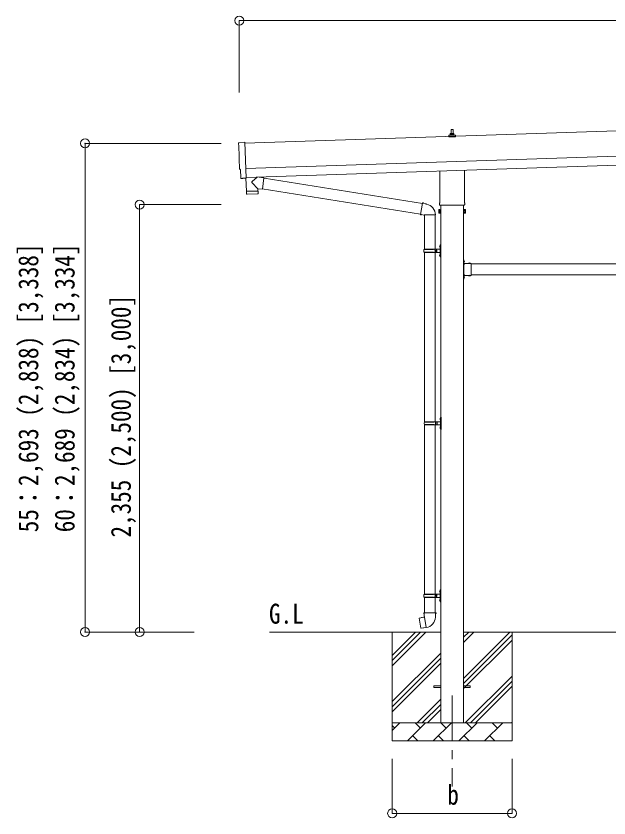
# Model space of a CAD drawing. Units: millimetres, scale not verified. Extents: x -14053 to 14053, y -9700 to 9700.
# Drawn here: x 818 to 4084, y -183 to 4235 of the extents above; entities that cross this region are included whole.
import ezdxf
from ezdxf.enums import TextEntityAlignment as Align

# ---------------------------------------------------------------- set-up
doc = ezdxf.new("R2010")
doc.units = ezdxf.units.MM
doc.header["$LTSCALE"] = 50
doc.header["$PDMODE"] = 32
doc.header["$PDSIZE"] = 50
doc.linetypes.add('CHAIN1', pattern=[8, 5, -1, 1, -1])
doc.linetypes.add('USER8', pattern=[4, 3, -1])
for name, color, linetype, lineweight in [('0-2_建具', 4, 'Continuous', 9), ('0-3_階段', 7, 'CHAIN1', 9), ('0-4_設備', 7, 'Continuous', 9), ('0-7_ハッチ', 7, 'Continuous', 9), ('0-8_外構', 6, 'Continuous', 9), ('0-9_敷地', 7, 'Continuous', 9)]:
    doc.layers.add(name, color=color, linetype=linetype, lineweight=lineweight)
doc.styles.add('ＭＳ ゴシック', font='')
doc.styles.get('ＭＳ ゴシック').set_extended_font_data('MS Gothic')

msp = doc.modelspace()

# ---------------------------------------------------------------- linework, layer by layer
at = {"layer": '0-2_建具'}
for p, q in [((7461.42, 3714.15), (2078.41, 3534.71)), ((3202.57, 3578.51), (3209.29, 3580.14)), ((3209.67, 3580.33), (3230.44, 3580.33)), ((3210.05, 3581.11), (3210.05, 3585.33)), ((3211.05, 3585.33), (3229.05, 3585.33)), ((3214.05, 3585.33), (3214.78, 3608.85)), ((3215.78, 3609.83), (3224.33, 3609.83)), ((3225.33, 3608.85), (3226.05, 3585.33)), ((3230.05, 3581.11), (3230.05, 3585.33)), ((3237.54, 3578.51), (3230.82, 3580.14)), ((2083.07, 3394.79), (7466.08, 3574.22)), ((3201.8, 3569.83), (3201.8, 3577.54)), ((3238.3, 3569.83), (3201.8, 3569.83)), ((3202.19, 3578.33), (3237.92, 3578.33)), ((3238.3, 3569.83), (3238.3, 3577.54)), ((2084.74, 3344.82), (7467.75, 3524.25)), ((3151.75, 3205.84), (3151.75, 3380.38)), ((3288.35, 3384.94), (3288.35, 3205.84)), ((2065.24, 3340.4), (2058.31, 3340.53)), ((2084.83, 3342.05), (2084.86, 3341.05)), ((3150.05, 3197.06), (3150.05, 3202.56)), ((3287.99, 3193.56), (3152.12, 3193.56)), ((3157.55, 3193.56), (3157.55, 341.06)), ((3282.55, 341.06), (3282.55, 3193.56)), ((3290.05, 3202.56), (3290.05, 3197.06)), ((3146.05, 3167.56), (3146.81, 3168.88)), ((3146.05, 3167.56), (3146.05, 3150.56)), ((3146.05, 3150.56), (3146.81, 3149.25)), ((3153.05, 3163.97), (3146.81, 3163.97)), ((3153.05, 3154.16), (3146.81, 3154.16)), ((3153.05, 3149.25), (3146.81, 3149.25)), ((3155.55, 3149.86), (3153.05, 3149.86)), ((3284.55, 3149.86), (3287.05, 3149.86)), ((3287.05, 3163.97), (3293.29, 3163.97)), ((3287.05, 3154.16), (3293.29, 3154.16)), ((3287.05, 3149.25), (3293.29, 3149.25)), ((3294.05, 3167.56), (3293.29, 3168.88)), ((3294.05, 3150.56), (3293.29, 3149.25)), ((3294.05, 3167.56), (3294.05, 3150.56)), ((3284.55, 2892.06), (3282.55, 2892.06)), ((3282.55, 2892.06), (3282.55, 2872.06)), ((3282.55, 2885.06), (3284.55, 2885.06)), ((3282.55, 2879.06), (3284.55, 2879.06)), ((3284.55, 2892.06), (3284.55, 2872.06)), ((3285.06, 2887.96), (3284.55, 2887.96)), ((3284.55, 2887.96), (3284.55, 2876.16)), ((3324.55, 2872.06), (3284.55, 2872.06)), ((3321.45, 2872.06), (3309.65, 2872.06)), ((3321.45, 2872.57), (3321.45, 2872.06)), ((3324.55, 2872.06), (3324.55, 2806.06)), ((3284.55, 2868.06), (3284.55, 2810.06)), ((3324.55, 2869.06), (6215.55, 2869.06)), ((3282.55, 2806.06), (3282.55, 2786.06)), ((3282.55, 2799.06), (3284.55, 2799.06)), ((3282.55, 2793.06), (3284.55, 2793.06)), ((3284.55, 2786.06), (3282.55, 2786.06)), ((3288.55, 2809.06), (3283.05, 2809.06)), ((3284.55, 2808.06), (3288.55, 2808.06)), ((3284.55, 2806.06), (3284.55, 2786.06)), ((3324.55, 2806.06), (3284.55, 2806.06)), ((3285.06, 2801.96), (3284.55, 2801.96)), ((3284.55, 2801.96), (3284.55, 2790.16)), ((3321.45, 2806.06), (3309.65, 2806.06)), ((3321.45, 2805.56), (3321.45, 2806.06)), ((3324.55, 2809.06), (6215.55, 2809.06)), ((3120.05, 545.56), (3157.55, 545.56)), ((3120.05, 536.56), (3120.05, 545.56)), ((3120.05, 536.56), (3157.55, 536.56)), ((3282.55, 545.56), (3320.05, 545.56)), ((3282.55, 536.56), (3320.05, 536.56)), ((3320.05, 536.56), (3320.05, 545.56))]:
    msp.add_line(p, q, dxfattribs=at)
for points in [[(2046.74, 3537.09), (2078.24, 3539.8), (2084.83, 3342.05)], [(2055.38, 3343.42), (2053.81, 3390.43), (2053.21, 3390.41)], [(2065.98, 3340.69), (2066.62, 3341.35), (2084.86, 3341.05)], [(3153.05, 3149.25), (3153.05, 3168.88), (3146.81, 3168.88)], [(3153.05, 3149.86), (3153.05, 3168.26), (3155.55, 3168.26)], [(3287.05, 3149.86), (3287.05, 3168.26), (3284.55, 3168.26)], [(3287.05, 3149.25), (3287.05, 3168.88), (3293.29, 3168.88)], [(3285.06, 2887.96), (3285.06, 2876.16), (3284.55, 2876.16)], [(3321.45, 2872.57), (3309.65, 2872.57), (3309.65, 2872.06)], [(3288.55, 2869.06), (3283.05, 2869.06), (3283.05, 2809.06)], [(3284.55, 2868.06), (3288.55, 2868.06), (3288.55, 2870.06), (3284.55, 2870.06)], [(3284.55, 2810.06), (3288.55, 2810.06), (3288.55, 2808.06)], [(3285.06, 2801.96), (3285.06, 2790.16), (3284.55, 2790.16)], [(3321.45, 2805.56), (3309.65, 2805.56), (3309.65, 2806.06)]]:
    msp.add_lwpolyline(points, dxfattribs=at)
for points in [[(3155.55, 3148.56), (3155.55, 3169.56), (3157.55, 3169.56), (3157.55, 3148.56)], [(3284.55, 3148.56), (3284.55, 3169.56), (3282.55, 3169.56), (3282.55, 3148.56)]]:
    msp.add_lwpolyline(points, close=True, dxfattribs=at)
at = {"layer": '0-2_建具', "linetype": 'USER8'}
for points in [[(3287.16, 2884.56), (3284.39, 2883.21), (3283.78, 2882.06)], [(3287.16, 2879.56), (3284.39, 2880.92), (3283.78, 2882.06)], [(3313.05, 2874.68), (3314.41, 2871.9), (3315.55, 2871.29)], [(3318.05, 2874.68), (3316.7, 2871.9), (3315.55, 2871.29)], [(3287.16, 2798.56), (3284.39, 2797.21), (3283.78, 2796.06)], [(3287.16, 2793.56), (3284.39, 2794.92), (3283.78, 2796.06)], [(3313.05, 2803.45), (3314.41, 2806.23), (3315.55, 2806.84)], [(3318.05, 2803.45), (3316.7, 2806.23), (3315.55, 2806.84)]]:
    msp.add_lwpolyline(points, dxfattribs=at)
at = {"layer": '0-2_建具'}
for centre, radius, start, end in [((3209.05, 3581.11), 1, 283.62699, 0), ((3214.14, 3584.69), 4.13, 90, 171.17633), ((3211.05, 3584.33), 1, 90, 180), ((3215.78, 3608.83), 1, 90, 178.60509), ((3223.39, 3585.33), 4.83, 133.60282, 180), ((3216.72, 3585.33), 4.83, 0, 46.39718), ((3224.33, 3608.83), 1, 1.39491, 90), ((3225.97, 3584.69), 4.13, 8.82367, 90), ((3229.05, 3584.33), 1, 0, 90), ((3231.05, 3581.11), 1, 180, 256.37301), ((3202.8, 3577.54), 1, 103.62699, 180), ((3237.3, 3577.54), 1, 0, 76.37301), ((3154.05, 3202.56), 4, 125.09963, 180), ((3154.05, 3197.06), 4, 180, 194.47751), ((3154.05, 3197.06), 4, 194.47751, 241.04498), ((3286.05, 3197.06), 4, 298.95502, 345.52249), ((3286.05, 3202.56), 4, 0, 54.90037), ((3286.05, 3197.06), 4, 345.52249, 0), ((3162.29, 3159.06), 16.24, 162.41205, 197.58795), ((3150.4, 3166.43), 4.34, 145.61575, 214.38425), ((3150.4, 3151.7), 4.34, 145.61575, 214.38425), ((3277.81, 3159.06), 16.24, 342.41205, 17.58795), ((3289.71, 3166.43), 4.34, 325.61575, 34.38425), ((3289.71, 3151.7), 4.34, 325.61575, 34.38425), ((3284.55, 2872.06), 2, 180, 270), ((3279.32, 2882.06), 8.23, 314.2189, 45.7811), ((3315.55, 2866.83), 8.23, 44.2189, 135.7811), ((3284.55, 2806.06), 2, 90, 180), ((3279.32, 2796.06), 8.23, 314.2189, 45.7811), ((3315.55, 2811.3), 8.23, 224.2189, 315.7811)]:
    msp.add_arc(centre, radius, start, end, dxfattribs=at)
for centre, major_axis, ratio, start_param, end_param in [((2047, 3534.1), (-3, -0.1), 0.99863, 4.7647489, 6.2979817), ((-2713.87, 3304.94), (4760.73, 158.69), 0.99863, 6.2686928, 6.2979817), ((2053.06, 3394.8), (-4.4, -0.15), 0.99863, 6.2686928, 7.8539816), ((2058.38, 3343.53), (-2.11, -2.14), 0.9974, 5.5252311, 7.0411395), ((2065.26, 3341.4), (-0.704, -0.714), 0.9974, 0.7579542, 1.5707963)]:
    msp.add_ellipse(centre, major_axis=major_axis, ratio=ratio, start_param=start_param, end_param=end_param, dxfattribs=at)
at = {"layer": '0-3_階段'}
msp.add_line((3220.05, 491.06), (3220.05, -8.94), dxfattribs=at)
at = {"layer": '0-4_設備'}
for p, q in [((3157.55, 841.06), (2213.39, 841.06)), ((2890.05, 841.06), (2890.05, 241.06)), ((2890.05, 656.01), (3075.1, 841.06)), ((2890.05, 684.3), (3046.82, 841.06)), ((2890.05, 712.58), (3018.53, 841.06)), ((6257.55, 841.06), (3282.55, 841.06)), ((3282.55, 585.97), (3537.65, 841.06)), ((3282.55, 783.96), (3339.66, 841.06)), ((3282.55, 812.24), (3311.38, 841.06)), ((3550.05, 841.06), (3550.05, 241.06)), ((3282.55, 557.68), (3550.05, 825.18)), ((3282.55, 529.4), (3550.05, 796.9)), ((2890.05, 458.02), (3157.55, 725.52)), ((2890.05, 429.74), (3157.55, 697.24)), ((2890.05, 401.46), (3157.55, 668.96)), ((3292.21, 341.06), (3550.05, 598.91)), ((3320.49, 341.06), (3550.05, 570.62)), ((3348.78, 341.06), (3550.05, 542.34)), ((3027.65, 341.06), (3157.55, 470.97)), ((3055.94, 341.06), (3157.55, 442.68)), ((3084.22, 341.06), (3157.55, 414.4)), ((2890.05, 341.06), (3550.05, 341.06)), ((2890.05, 298.17), (2932.95, 341.06)), ((2904.39, 312.51), (2890.05, 326.85)), ((2974.37, 241.06), (3074.37, 341.06)), ((3045.81, 312.51), (3017.26, 341.06)), ((3115.79, 241.06), (3215.79, 341.06)), ((3187.24, 312.51), (3158.68, 341.06)), ((3257.21, 241.06), (3357.21, 341.06)), ((3328.66, 312.51), (3300.1, 341.06)), ((3398.63, 241.06), (3498.63, 341.06)), ((3470.08, 312.51), (3441.52, 341.06)), ((3546.77, 341.06), (3550.05, 344.35)), ((3002.92, 269.62), (3031.47, 241.06)), ((3144.34, 269.62), (3172.9, 241.06)), ((3285.76, 269.62), (3314.32, 241.06)), ((3427.19, 269.62), (3455.74, 241.06)), ((3550.05, 241.06), (2890.05, 241.06))]:
    msp.add_line(p, q, dxfattribs=at)
at = {"layer": '0-8_外構'}
for p, q in [((2047.41, 4210.04), (2047.41, 3814.18)), ((2047.41, 4210.04), (7497.08, 4210.04)), ((1198.41, 3533.68), (1948.41, 3533.68)), ((1198.41, 3533.68), (1198.41, 841.06)), ((1498.41, 3196.06), (1948.41, 3196.06)), ((1498.41, 3196.06), (1498.41, 841.06)), ((1198.41, 841.06), (1798.41, 841.06)), ((1498.41, 841.06), (1798.41, 841.06)), ((2890.05, -157.94), (2890.05, 142.06)), ((3550.05, -157.94), (3550.05, 142.06)), ((2890.05, -157.94), (3550.05, -157.94))]:
    msp.add_line(p, q, dxfattribs=at)
for p in [(2047.41, 4210.04), (1198.41, 3533.68), (1498.41, 3196.06), (1198.41, 841.06), (1498.41, 841.06), (2890.05, -157.94), (3550.05, -157.94)]:
    msp.add_point(p, dxfattribs=at)
at = {"layer": '0-9_敷地'}
for p, q in [((2150.4, 3283.99), (2118.91, 3316.5)), ((2146.16, 3346.86), (2118.94, 3323.83)), ((2183.85, 3343.57), (2157.93, 3347.26)), ((2183.85, 3343.57), (2174.88, 3280.51)), ((2184.08, 3341.67), (3056.18, 3202.82)), ((2091.33, 3270), (2091.39, 3269)), ((2146.3, 3271.83), (2146.32, 3270.83)), ((2150.4, 3283.99), (2174.88, 3280.51)), ((2150.4, 3283.99), (2150.8, 3271.98)), ((2174.65, 3282.41), (3045.76, 3143.72)), ((2086.87, 3268.85), (2087.53, 3255.81)), ((2148.14, 3254.88), (2090.63, 3252.96)), ((3056.5, 3204.63), (3050.97, 3173.27)), ((3056.5, 3204.63), (3057.65, 3206.61)), ((3057.65, 3206.61), (3061.21, 3205.99)), ((3061.21, 3205.99), (3061.62, 3203.64)), ((3076.14, 3200.82), (3077.82, 3199.19)), ((3077.82, 3199.19), (3079.94, 3198.74)), ((3045.44, 3141.9), (3050.97, 3173.27)), ((3045.44, 3141.9), (3045.84, 3139.65)), ((3045.44, 3141.9), (3050.59, 3141.08)), ((3045.84, 3139.65), (3049.4, 3139.02)), ((3049.4, 3139.02), (3050.59, 3141.08)), ((3050.59, 3141.08), (3065.2, 3138.77)), ((3065.2, 3138.77), (3067.4, 3139.75)), ((3127.7, 3139.36), (3066.52, 3139.36)), ((3067.55, 3139.36), (3067.55, 2950.06)), ((3127.55, 3139.36), (3127.55, 2950.06)), ((3151.25, 2967.21), (3153.3, 2966.21)), ((3152.52, 2969.21), (3153.15, 2969.21)), ((3152.52, 2969.21), (3152.52, 2960.91)), ((3152.52, 2960.91), (3153.15, 2960.91)), ((3153.15, 2969.21), (3153.15, 2960.91)), ((3153.15, 2969.21), (3153.55, 2968.81)), ((3153.15, 2960.91), (3153.55, 2961.31)), ((3153.3, 2966.21), (3153.91, 2965.06)), ((3153.55, 2973.06), (3156.55, 2974.56)), ((3153.55, 2973.06), (3153.55, 2941.06)), ((3153.55, 2968.81), (3153.55, 2961.31)), ((3156.55, 2974.56), (3156.55, 2941.06)), ((3156.55, 2974.56), (3157.55, 2974.56)), ((3157.55, 2974.56), (3157.55, 2941.06)), ((3064.55, 2948.06), (3114.89, 2948.06)), ((3064.55, 2934.06), (3114.89, 2934.06)), ((3065.55, 2950.06), (3151.55, 2950.06)), ((3065.55, 2950.06), (3065.55, 2948.06)), ((3065.55, 2932.06), (3065.55, 2934.06)), ((3065.55, 2932.06), (3151.55, 2932.06)), ((3067.55, 2932.06), (3067.55, 2000.06)), ((3124.55, 2950.06), (3124.55, 2945.56)), ((3124.55, 2945.56), (3126.55, 2945.56)), ((3124.55, 2932.06), (3124.55, 2936.56)), ((3124.55, 2936.56), (3126.55, 2936.56)), ((3126.55, 2945.56), (3126.55, 2941.06)), ((3126.55, 2936.56), (3126.55, 2941.06)), ((3127.55, 2932.06), (3127.55, 2000.06)), ((3132.55, 2950.06), (3132.55, 2941.06)), ((3132.55, 2945.56), (3135.55, 2945.56)), ((3132.55, 2932.06), (3132.55, 2941.06)), ((3132.55, 2936.56), (3135.55, 2936.56)), ((3135.55, 2945.56), (3135.55, 2941.06)), ((3135.55, 2936.56), (3135.55, 2941.06)), ((3151.25, 2919.21), (3153.3, 2918.21)), ((3152.52, 2921.21), (3153.15, 2921.21)), ((3152.52, 2921.21), (3152.52, 2912.91)), ((3153.15, 2921.21), (3153.15, 2912.91)), ((3153.15, 2921.21), (3153.55, 2920.81)), ((3153.3, 2918.21), (3153.91, 2917.06)), ((3153.55, 2909.06), (3153.55, 2941.06)), ((3153.55, 2920.81), (3153.55, 2913.31)), ((3156.55, 2907.56), (3156.55, 2941.06)), ((3157.55, 2907.56), (3157.55, 2941.06)), ((3152.52, 2912.91), (3153.15, 2912.91)), ((3153.15, 2912.91), (3153.55, 2913.31)), ((3153.55, 2909.06), (3156.55, 2907.56)), ((3156.55, 2907.56), (3157.55, 2907.56)), ((3067.05, 1998.06), (3117.39, 1998.06)), ((3068.05, 2000.06), (3154.05, 2000.06)), ((3068.05, 2000.06), (3068.05, 1998.06)), ((3127.05, 2000.06), (3127.05, 1995.56)), ((3127.05, 1995.56), (3129.05, 1995.56)), ((3129.05, 1995.56), (3129.05, 1991.06)), ((3129.05, 1986.56), (3129.05, 1991.06)), ((3135.05, 2000.06), (3135.05, 1991.06)), ((3135.05, 1995.56), (3138.05, 1995.56)), ((3135.05, 1982.06), (3135.05, 1991.06)), ((3138.05, 1995.56), (3138.05, 1991.06)), ((3138.05, 1986.56), (3138.05, 1991.06)), ((3153.75, 2017.21), (3155.8, 2016.21)), ((3155.02, 2019.21), (3155.65, 2019.21)), ((3155.02, 2019.21), (3155.02, 2010.91)), ((3155.02, 2010.91), (3155.65, 2010.91)), ((3155.65, 2019.21), (3155.65, 2010.91)), ((3155.65, 2019.21), (3156.05, 2018.81)), ((3155.65, 2010.91), (3156.05, 2011.31)), ((3155.8, 2016.21), (3156.41, 2015.06)), ((3156.05, 2023.06), (3159.05, 2024.56)), ((3156.05, 2023.06), (3156.05, 1991.06)), ((3156.05, 2018.81), (3156.05, 2011.31)), ((3156.05, 1959.06), (3156.05, 1991.06)), ((3159.05, 2024.56), (3159.05, 1991.06)), ((3159.05, 2024.56), (3160.05, 2024.56)), ((3159.05, 1957.56), (3159.05, 1991.06)), ((3160.05, 2024.56), (3160.05, 1991.06)), ((3160.05, 1957.56), (3160.05, 1991.06)), ((3067.05, 1984.06), (3117.39, 1984.06)), ((3067.55, 1982.07), (3067.55, 1050.06)), ((3068.05, 1982.06), (3068.05, 1984.06)), ((3068.05, 1982.06), (3154.05, 1982.06)), ((3127.05, 1982.06), (3127.05, 1986.56)), ((3127.05, 1986.56), (3129.05, 1986.56)), ((3127.55, 1982.07), (3127.55, 1050.06)), ((3135.05, 1986.56), (3138.05, 1986.56)), ((3153.75, 1969.21), (3155.8, 1968.21)), ((3155.02, 1971.21), (3155.65, 1971.21)), ((3155.02, 1971.21), (3155.02, 1962.91)), ((3155.02, 1962.91), (3155.65, 1962.91)), ((3155.65, 1971.21), (3155.65, 1962.91)), ((3155.65, 1971.21), (3156.05, 1970.81)), ((3155.65, 1962.91), (3156.05, 1963.31)), ((3155.8, 1968.21), (3156.41, 1967.06)), ((3156.05, 1970.81), (3156.05, 1963.31)), ((3156.05, 1959.06), (3159.05, 1957.56)), ((3159.05, 1957.56), (3160.05, 1957.56)), ((3151.25, 1067.21), (3153.3, 1066.21)), ((3152.52, 1069.21), (3153.15, 1069.21)), ((3152.52, 1069.21), (3152.52, 1060.91)), ((3152.52, 1060.91), (3153.15, 1060.91)), ((3153.15, 1069.21), (3153.15, 1060.91)), ((3153.15, 1069.21), (3153.55, 1068.81)), ((3153.15, 1060.91), (3153.55, 1061.31)), ((3153.3, 1066.21), (3153.91, 1065.06)), ((3153.55, 1073.06), (3156.55, 1074.56)), ((3153.55, 1073.06), (3153.55, 1041.06)), ((3153.55, 1068.81), (3153.55, 1061.31)), ((3156.55, 1074.56), (3156.55, 1041.06)), ((3156.55, 1074.56), (3157.55, 1074.56)), ((3157.55, 1074.56), (3157.55, 1041.06)), ((3064.55, 1048.06), (3114.89, 1048.06)), ((3064.55, 1034.06), (3114.89, 1034.06)), ((3065.55, 1050.06), (3151.55, 1050.06)), ((3065.55, 1050.06), (3065.55, 1048.06)), ((3065.55, 1032.06), (3065.55, 1034.06)), ((3065.55, 1032.06), (3151.55, 1032.06)), ((3067.55, 1032.06), (3067.55, 947.14)), ((3124.55, 1050.06), (3124.55, 1045.56)), ((3124.55, 1045.56), (3126.55, 1045.56)), ((3124.55, 1032.06), (3124.55, 1036.56)), ((3124.55, 1036.56), (3126.55, 1036.56)), ((3126.55, 1045.56), (3126.55, 1041.06)), ((3126.55, 1036.56), (3126.55, 1041.06)), ((3127.55, 1032.06), (3127.55, 947.14)), ((3132.55, 1050.06), (3132.55, 1041.06)), ((3132.55, 1045.56), (3135.55, 1045.56)), ((3132.55, 1032.06), (3132.55, 1041.06)), ((3132.55, 1036.56), (3135.55, 1036.56)), ((3135.55, 1045.56), (3135.55, 1041.06)), ((3135.55, 1036.56), (3135.55, 1041.06)), ((3151.25, 1019.21), (3153.3, 1018.21)), ((3152.52, 1021.21), (3153.15, 1021.21)), ((3152.52, 1021.21), (3152.52, 1012.91)), ((3153.15, 1021.21), (3153.15, 1012.91)), ((3153.15, 1021.21), (3153.55, 1020.81)), ((3153.3, 1018.21), (3153.91, 1017.06)), ((3153.55, 1009.06), (3153.55, 1041.06)), ((3153.55, 1020.81), (3153.55, 1013.31)), ((3156.55, 1007.56), (3156.55, 1041.06)), ((3157.55, 1007.56), (3157.55, 1041.06)), ((3152.52, 1012.91), (3153.15, 1012.91)), ((3153.15, 1012.91), (3153.55, 1013.31)), ((3153.55, 1009.06), (3156.55, 1007.56)), ((3156.55, 1007.56), (3157.55, 1007.56)), ((3065.7, 947.14), (3063.55, 946.36)), ((3063.55, 946.36), (3063.55, 942.74)), ((3063.55, 942.74), (3065.79, 941.92)), ((3065.7, 947.14), (3097.55, 947.14)), ((3065.7, 947.14), (3065.79, 941.92)), ((3065.79, 941.92), (3066.05, 927.14)), ((3129.4, 947.14), (3097.55, 947.14)), ((3131.55, 942.74), (3129.31, 941.92)), ((3129.4, 947.14), (3131.55, 946.36)), ((3131.55, 946.36), (3131.55, 942.74)), ((3039.09, 918.69), (3038.28, 917.52)), ((3038.28, 917.52), (3047.9, 862.96)), ((3066.96, 923.94), (3039.09, 918.69)), ((3051.83, 921.29), (3051.62, 921.05)), ((3066.05, 927.14), (3067.4, 925.14)), ((3077.32, 866.64), (3067.18, 924.11)), ((3067.21, 924.94), (3067.21, 924.23)), ((3067.4, 925.14), (3067.37, 925.13)), ((3127.74, 925.2), (3127.67, 923.03)), ((3129.05, 927.14), (3127.74, 925.2)), ((3061.93, 864.05), (3061.65, 864.2)), ((3077.62, 865.88), (3077.38, 866.54))]:
    msp.add_line(p, q, dxfattribs=at)
for points in [[(2084.46, 3341.06), (2086.84, 3269.85), (2150.8, 3271.98)], [(2151.04, 3257.93), (2150.83, 3270.98), (2086.87, 3268.85)], [(3056.5, 3204.63), (3061.62, 3203.64), (3076.14, 3200.82)], [(3151.25, 2962.92), (3153.3, 2963.91), (3153.91, 2965.06)], [(3151.25, 2914.92), (3153.3, 2915.91), (3153.91, 2917.06)], [(3153.75, 2012.92), (3155.8, 2013.91), (3156.41, 2015.06)], [(3153.75, 1964.92), (3155.8, 1965.91), (3156.41, 1967.06)], [(3151.25, 1062.92), (3153.3, 1063.91), (3153.91, 1065.06)], [(3151.25, 1014.92), (3153.3, 1015.91), (3153.91, 1017.06)], [(3129.4, 947.14), (3129.31, 941.92), (3129.05, 927.14)], [(3054.08, 921.51), (3053.8, 921.66), (3051.83, 921.29)], [(3077.05, 866.73), (3049.06, 862.13), (3047.9, 862.96)], [(3064.11, 864.61), (3063.9, 864.37), (3061.93, 864.05)]]:
    msp.add_lwpolyline(points, dxfattribs=at)
for centre, radius, start, end in [((2122.32, 3320.15), 5, 132.56466, 226.88314), ((2090.53, 3255.96), 3, 182.90915, 271.95747), ((2148.04, 3257.88), 3, 271.90915, 0.90915), ((3067.4, 3139.75), 60.3, 359.62495, 78), ((3156.85, 2965.06), 6, 136.21765, 223.78235), ((3113.3, 2941.06), 49.25, 171.82876, 180.00002), ((3113.3, 2941.06), 49.25, 180.00002, 188.17127), ((3114.89, 2950.06), 2, 270, 359.99998), ((3114.89, 2932.06), 2, 0.00005, 90.00004), ((3156.85, 2917.06), 6, 136.21765, 223.78235), ((3151.55, 2952.06), 2, 270, 359.99998), ((3151.55, 2930.06), 2, 0.00005, 90.00004), ((3115.8, 1991.06), 49.25, 171.82876, 180.00002), ((3115.8, 1991.06), 49.25, 180.00002, 188.17127), ((3117.39, 2000.06), 2, 270, 359.99998), ((3159.35, 2015.06), 6, 136.21765, 223.78235), ((3154.05, 2002.06), 2, 270, 359.99998), ((3117.39, 1982.06), 2, 0.00005, 90.00004), ((3159.35, 1967.06), 6, 136.21765, 223.78235), ((3154.05, 1980.06), 2, 0.00005, 90.00004), ((3156.85, 1065.06), 6, 136.21765, 223.78235), ((3113.3, 1041.06), 49.25, 171.82876, 180.00002), ((3113.3, 1041.06), 49.25, 180.00002, 188.17127), ((3114.89, 1050.06), 2, 270, 359.99998), ((3114.89, 1032.06), 2, 0.00005, 90.00004), ((3156.85, 1017.06), 6, 136.21765, 223.78235), ((3151.55, 1052.06), 2, 270, 359.99998), ((3151.55, 1030.06), 2, 0.00005, 90.00004), ((3066.91, 924.23), 0.3, 280.66842, 0), ((3067.41, 924.94), 0.2, 100, 180), ((3067.4, 925.14), 60.3, 279.96938, 358), ((3077.1, 866.44), 0.3, 20, 99.33158), ((3077.81, 865.95), 0.2, 200, 279.96938)]:
    msp.add_arc(centre, radius, start, end, dxfattribs=at)

# ---------------------------------------------------------------- texts
at = {"layer": '0-7_ハッチ', "style": 'ＭＳ ゴシック', "width": 0.85}
msp.add_text('G.L', height=110, dxfattribs=at).set_placement((2211.4, 854.52), align=Align.BOTTOM_LEFT)
at = {"layer": '0-8_外構', "color": 7, "style": 'ＭＳ ゴシック', "width": 0.85}
for s, p in [('55：2,693 (2,838) [3,338]', (973.41, 1391.12)), ('60：2,689 (2,834) [3,334]', (1173.41, 1391.12)), ('2,355 (2,500) [3,000]', (1483.41, 1362.31))]:
    msp.add_text(s, height=110, rotation=90, dxfattribs=at).set_placement(p, align=Align.BOTTOM_LEFT)
msp.add_text('b', height=110, dxfattribs=at).set_placement((3193.8, -142.94), align=Align.BOTTOM_LEFT)

doc.saveas('drawing.dxf')
